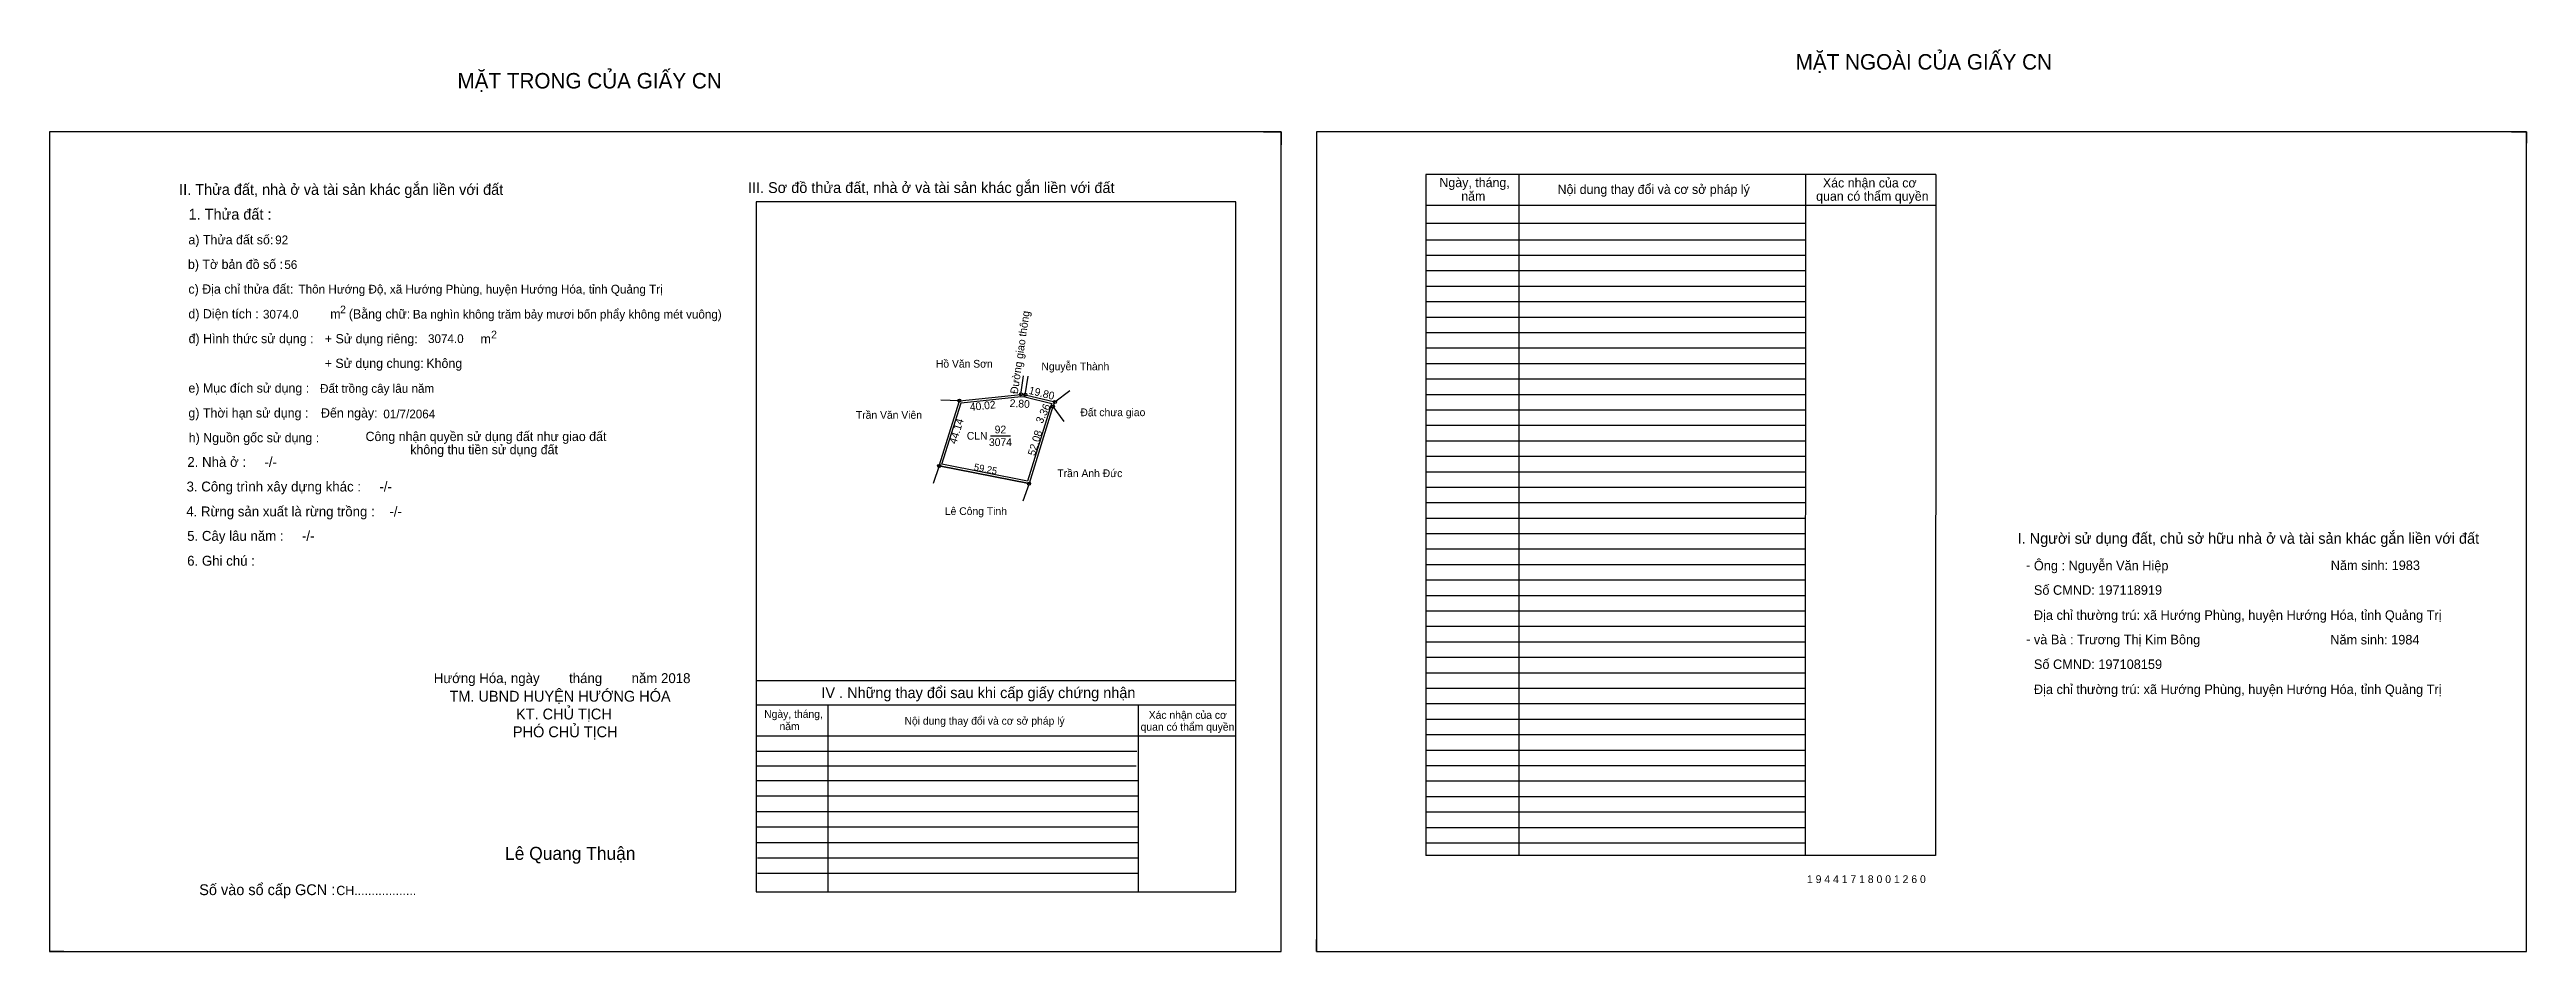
# Model space of a CAD drawing. Extents: x 532055 to 535562, y 1848295 to 1848879.
# Drawn here: x 533961 to 535562, y 1848295 to 1848879 of the extents above.
import ezdxf

# ---------------------------------------------------------------- set-up
doc = ezdxf.new("R2010")
doc.units = 0
for name, color, linetype in [('Default', 7, 'Continuous'), ('Level 10', 7, 'Continuous'), ('Level 11', 7, 'Continuous'), ('Level 13', 7, 'Continuous'), ('Level 27', 7, 'Continuous'), ('Level 36', 7, 'Continuous'), ('Level 49', 7, 'Continuous'), ('Level 5', 7, 'Continuous'), ('Level 55', 7, 'Continuous'), ('Level 6', 7, 'Continuous'), ('Level 60', 7, 'Continuous'), ('Level 7', 7, 'Continuous'), ('Level 8', 7, 'Continuous'), ('Level 9', 7, 'Continuous')]:
    doc.layers.add(name, color=color, linetype=linetype)

msp = doc.modelspace()

# ---------------------------------------------------------------- linework, layer by layer
at = {"layer": 'Level 10'}
for p, q in [((534745.4, 1848825.5), (534756.8, 1848825.5)), ((534756.8, 1848825.5), (534756.8, 1848817.1)), ((535552.2, 1848825.5), (535561.8, 1848825.5)), ((535561.8, 1848825.5), (535561.8, 1848818.1)), ((534535.7, 1848609.4), (534593.8, 1848598)), ((533960.6, 1848303.3), (533960.6, 1848295.5)), ((534779.6, 1848295.5), (534779.6, 1848303.3)), ((533969.8, 1848295.5), (533960.6, 1848295.5)), ((534779.6, 1848295.5), (534786.6, 1848295.5))]:
    msp.add_line(p, q, dxfattribs=at)
for points in [[(533960.6, 1848295.5), (534756.8, 1848295.5), (534756.8, 1848825.5), (533960.6, 1848825.5)], [(534779.6, 1848295.5), (535561.8, 1848295.5), (535561.8, 1848825.5), (534779.6, 1848825.5)], [(534535.7, 1848609.4), (534548.8, 1848651.6), (534588.6, 1848655.7), (534591.4, 1848655.5), (534610.6, 1848650.8), (534609.2, 1848647.8), (534593.8, 1848598)], [(534537.5, 1848610.5), (534549.9, 1848650.3), (534588.6, 1848654.3), (534591.2, 1848654.1), (534608.6, 1848649.9), (534607.9, 1848648.3), (534592.9, 1848599.6)]]:
    msp.add_lwpolyline(points, close=True, dxfattribs=at)
at = {"layer": 'Level 11'}
for centre in [(534548.8, 1848651.6), (534588.6, 1848655.7), (534591.4, 1848655.5), (534610.6, 1848650.8), (534609.2, 1848647.8), (534535.7, 1848609.4), (534535.7, 1848609.4), (534593.8, 1848598)]:
    msp.add_circle(centre, 1, dxfattribs=at)
at = {"layer": 'Level 27'}
for p, q in [((534588.6, 1848655.7), (534590.3, 1848667.6)), ((534591.4, 1848655.5), (534593.3, 1848667.4)), ((534548.8, 1848651.6), (534536.8, 1848651.9)), ((534610.6, 1848650.8), (534620.2, 1848658.1)), ((534609.2, 1848647.8), (534616.4, 1848638.2)), ((534535.7, 1848609.4), (534531.8, 1848598.1)), ((534593.8, 1848598), (534589.9, 1848586.7))]:
    msp.add_line(p, q, dxfattribs=at)
at = {"layer": 'Level 7'}
for p, q in [((535095.6, 1848755.5), (534850.4, 1848755.5)), ((535095.6, 1848745.5), (534850.4, 1848745.5)), ((535095.6, 1848735.5), (534850.4, 1848735.5)), ((535095.6, 1848725.5), (534850.4, 1848725.5)), ((535095.6, 1848715.5), (534850.4, 1848715.5)), ((535095.6, 1848705.5), (534850.4, 1848705.5)), ((535095.6, 1848695.5), (534850.4, 1848695.5)), ((535095.6, 1848685.5), (534850.4, 1848685.5)), ((535095.6, 1848675.5), (534850.4, 1848675.5)), ((535095.6, 1848665.5), (534850.4, 1848665.5)), ((535095.6, 1848655.5), (534850.4, 1848655.5)), ((535095.6, 1848645.5), (534850.4, 1848645.5)), ((535095.6, 1848635.5), (534850.4, 1848635.5)), ((535095.6, 1848625.5), (534850.4, 1848625.5)), ((535095.6, 1848615.5), (534850.4, 1848615.5)), ((535095.6, 1848605.5), (534850.4, 1848605.5)), ((535095.6, 1848595.5), (534850.4, 1848595.5)), ((535095.6, 1848585.5), (534850.4, 1848585.5)), ((535095.6, 1848575.5), (534850.4, 1848575.5)), ((535095.6, 1848565.5), (534850.4, 1848565.5)), ((535095.6, 1848555.5), (534850.4, 1848555.5)), ((535095.6, 1848545.5), (534850.4, 1848545.5)), ((535095.6, 1848535.5), (534850.4, 1848535.5)), ((535095.6, 1848525.5), (534850.4, 1848525.5)), ((535095.6, 1848515.5), (534850.4, 1848515.5)), ((535095.6, 1848505.5), (534850.4, 1848505.5)), ((535095.6, 1848495.5), (534850.4, 1848495.5)), ((535095.6, 1848485.5), (534850.4, 1848485.5)), ((535095.6, 1848475.5), (534850.4, 1848475.5)), ((535095.6, 1848465.5), (534850.4, 1848465.5)), ((535095.6, 1848455.5), (534850.4, 1848455.5)), ((535095.6, 1848445.5), (534850.4, 1848445.5)), ((535095.6, 1848435.5), (534850.4, 1848435.5)), ((535095.6, 1848425.5), (534850.4, 1848425.5)), ((534663.5, 1848424.8), (534417.4, 1848424.8)), ((534663.1, 1848415.3), (534417.4, 1848415.3)), ((535095.6, 1848415.5), (534850.4, 1848415.5)), ((534664.4, 1848405.8), (534417.4, 1848405.8)), ((534664.4, 1848395.8), (534417.4, 1848395.8)), ((535095.6, 1848405.5), (534850.4, 1848405.5)), ((535095.6, 1848395.5), (534850.4, 1848395.5)), ((534664.4, 1848385.8), (534417.4, 1848385.8)), ((535095.6, 1848385.5), (534850.4, 1848385.5)), ((534664.4, 1848375.8), (534417.4, 1848375.8)), ((534664.4, 1848365.8), (534417.4, 1848365.8)), ((535095.6, 1848375.5), (534850.4, 1848375.5)), ((535095.6, 1848365.5), (534850.4, 1848365.5)), ((534664.4, 1848355.8), (534418.2, 1848355.8)), ((534664.4, 1848345.8), (534418.2, 1848345.8))]:
    msp.add_line(p, q, dxfattribs=at)
at = {"layer": 'Level 8'}
for p, q in [((535180, 1848797.9), (534850.4, 1848797.9)), ((534850.4, 1848797.9), (534850.4, 1848357.5)), ((534910.4, 1848797.9), (534910.4, 1848357.5)), ((535095.7, 1848797.7), (535095.6, 1848357.5)), ((535180, 1848797.9), (535179.8, 1848357.5)), ((534727.4, 1848780.1), (534417.4, 1848780.1)), ((534417.4, 1848780.1), (534417.4, 1848334.1)), ((534727.4, 1848334.1), (534727.4, 1848780.1)), ((535180, 1848777.9), (534850.4, 1848777.9)), ((535095.6, 1848766.2), (534850.4, 1848766.2)), ((534727.4, 1848470.5), (534417.4, 1848470.5)), ((534727.4, 1848454.7), (534417.4, 1848454.7)), ((534463.7, 1848454.7), (534463.7, 1848334.1)), ((534664.4, 1848454.7), (534664.4, 1848334.1)), ((534727.4, 1848434.7), (534417.4, 1848434.7)), ((535179.8, 1848357.5), (534850.4, 1848357.5)), ((534417.4, 1848334.1), (534727.4, 1848334.1))]:
    msp.add_line(p, q, dxfattribs=at)
at = {"layer": 'Level 9'}
msp.add_line((534568.8, 1848628.9), (534581.8, 1848628.9), dxfattribs=at)

# ---------------------------------------------------------------- texts
at = {"layer": 'Default'}
for s, p in [('e) Mục đích sử dụng :', (534050.4, 1848656.8)), ('g) Thời hạn sử dụng :', (534050.4, 1848640.7)), ('Đến ngày:', (534136.1, 1848640.7)), ('h) Nguồn gốc sử dụng :', (534050.6, 1848624.7)), ('Công nhận quyền sử dụng đất như giao đất', (534164.9, 1848625.5)), ('không thu tiền sử dụng đất', (534193.8, 1848617))]:
    msp.add_text(s, height=6, dxfattribs=at).set_placement(p)
at = {"layer": 'Level 13'}
for s, p in [('92', (534571.6, 1848630.5)), ('CLN', (534553.6, 1848626.4)), ('3074', (534567.9, 1848622.3))]:
    msp.add_text(s, height=5, dxfattribs=at).set_placement(p)
at = {"layer": 'Level 36'}
msp.add_text('.', height=6, dxfattribs=at).set_placement((534632.2, 1848641.1))
at = {"layer": 'Level 49'}
for s, height, rotation, p in [('40.02', 5, 5.9228, (534555.8, 1848645)), ('2.80', 5, 356.9335, (534581.2, 1848647.6)), ('19.80', 5, 346.2094, (534593.3, 1848656.1)), ('3.36', 5, 64.9625, (534602.4, 1848636.4)), ('44.14', 5, 72.694, (534546.7, 1848623.2)), ('52.08', 5, 72.8002, (534597.6, 1848615.6)), ('59.25', 4.5, 348.9176, (534557.9, 1848606.7))]:
    msp.add_text(s, height=height, rotation=rotation, dxfattribs=at).set_placement(p)
at = {"layer": 'Level 5'}
msp.add_text('Đường giao thông', height=5, rotation=81.738, dxfattribs=at).set_placement((534586.5, 1848655.7))
at = {"layer": 'Level 55'}
for s, height, p in [('7', 0.8, (534548.5, 1848651.6)), ('91', 0.22, (534548.7, 1848651.3)), ('0', 0.22, (534548.7, 1848651.3)), ('91', 0.22, (534548.7, 1848651.3)), ('0', 0.22, (534548.7, 1848651.3)), ('1', 0.8, (534588.4, 1848655.7)), ('0', 0.22, (534588.5, 1848655.5)), ('0', 0.22, (534588.5, 1848655.5)), ('0', 0.22, (534588.5, 1848655.5)), ('2', 0.8, (534591.1, 1848655.5)), ('0', 0.22, (534591.3, 1848655.3)), ('0', 0.22, (534591.3, 1848655.3)), ('3', 0.8, (534610.4, 1848650.8)), ('0', 0.22, (534610.6, 1848650.6)), ('0', 0.22, (534610.6, 1848650.6)), ('4', 0.8, (534608.9, 1848647.8)), ('255', 0.22, (534609, 1848647.6)), ('0', 0.22, (534609.1, 1848647.6)), ('6', 0.8, (534535.4, 1848609.4)), ('91', 0.22, (534535.5, 1848609.2)), ('105', 0.22, (534535.4, 1848609.2)), ('91', 0.22, (534535.5, 1848609.2)), ('5', 0.8, (534593.6, 1848598)), ('255', 0.22, (534593.6, 1848597.8)), ('105', 0.22, (534593.6, 1848597.8))]:
    msp.add_text(s, height=height, dxfattribs=at).set_placement(p)
at = {"layer": 'Level 6'}
for s, height, p in [('92', 5.63, (534106.5, 1848752.8)), ('56', 5.63, (534112.4, 1848736.8)), ('Thôn Hướng Độ, xã Hướng Phùng, huyện Hướng Hóa, tỉnh Quảng Trị', 5.64, (534121.6, 1848720.9)), ('3074.0', 5.63, (534098.6, 1848704.7)), ('Ba nghìn không trăm bảy mươi bốn phẩy không mét vuông)', 5.632, (534195.5, 1848704.7)), ('3074.0', 5.63, (534205.3, 1848688.9)), ('Đất trồng cây lâu năm', 5.64, (534135.5, 1848656.7)), ('01/7/2064', 5.64, (534176.4, 1848640.2)), ('Ông : Nguyễn Văn Hiệp', 6.16, (535243.4, 1848541.9)), ('Năm sinh: 1983', 6.16, (535435.3, 1848542.1)), ('Số CMND: 197118919', 6.16, (535243.4, 1848526.1)), ('Địa chỉ thường trú: xã Hướng Phùng, huyện Hướng Hóa, tỉnh Quảng Trị', 6.16, (535243.4, 1848509.9)), ('và Bà : Trương Thị Kim Bông', 6.16, (535243.4, 1848494.1)), ('Năm sinh: 1984', 6.16, (535435, 1848494)), ('Số CMND: 197108159', 6.16, (535243.4, 1848478.1)), ('Địa chỉ thường trú: xã Hướng Phùng, huyện Hướng Hóa, tỉnh Quảng Trị', 6.16, (535243.4, 1848461.9)), ('1 9 4 4 1 7 1 8 0 0 1 2 6 0', 5.04, (535096.7, 1848339.7))]:
    msp.add_text(s, height=height, dxfattribs=at).set_placement(p)
at = {"layer": 'Level 60'}
for s, p in [('Hồ Văn Sơn', (534533.6, 1848673)), ('Nguyễn Thành', (534601.8, 1848671.3)), ('Trần Văn Viên', (534481.9, 1848639.9)), ('Đất chưa giao', (534627, 1848641.6)), ('Trần Anh Đức', (534612.1, 1848602.2)), ('Lê Công Tinh', (534539.4, 1848577.7))]:
    msp.add_text(s, height=5, dxfattribs=at).set_placement(p)
at = {"layer": 'Level 7'}
for s, height, p in [('MẶT NGOÀI CỦA GIẤY CN', 10, (535089.4, 1848865.7)), ('MẶT TRONG CỦA GIẤY CN', 10, (534224.3, 1848853.5)), ('III. Sơ đồ thửa đất, nhà ở và tài sản khác gắn liền với đất', 7, (534412.1, 1848785.9)), ('Ngày, tháng,', 6, (534859.1, 1848789.7)), ('Xác nhận của cơ', 6, (535107, 1848789.5)), ('II. Thửa đất, nhà ở và tài sản khác gắn liền với đất', 7, (534044.4, 1848784.7)), ('năm', 6, (534873.2, 1848780.9)), ('Nội dung thay đổi và cơ sở pháp lý', 6, (534935.5, 1848785.3)), (' quan có thẩm quyền', 6, (535100.4, 1848780.9)), ('1. Thửa đất :', 7, (534050.5, 1848768.7)), ('a) Thửa đất số:', 6, (534050.4, 1848752.7)), ('b) Tờ bản đồ số :', 6, (534050.1, 1848736.8)), ('c) Địa chỉ thửa đất:', 6, (534050.4, 1848720.8)), ('d) Diện tích :', 6, (534050.4, 1848704.8)), ('m', 6, (534142.1, 1848704.7)), ('2', 5, (534148.5, 1848708.1)), ('(Bằng chữ:', 6, (534154.1, 1848704.7)), ('đ) Hình thức sử dụng :', 6, (534050.5, 1848688.8)), ('+ Sử dụng riêng:', 6, (534138.6, 1848688.7)), ('m', 6, (534239.2, 1848688.6)), ('2', 5, (534246.1, 1848691.9)), ('+ Sử dụng chung:', 6, (534138.5, 1848672.8)), ('Không', 6, (534204.2, 1848672.8)), ('2. Nhà ở :     -/-', 6.4, (534049.7, 1848608.8)), ('3. Công trình xây dựng khác :     -/-', 6.4, (534049.2, 1848592.9)), ('4. Rừng sản xuất là rừng trồng :    -/-', 6.4, (534049, 1848576.8)), ('5. Cây lâu năm :     -/-', 6.4, (534049.6, 1848561)), ('I. Người sử dụng đất, chủ sở hữu nhà ở và tài sản khác gắn liền với đất', 7, (535232.9, 1848559.1)), ('6. Ghi chú :', 6.4, (534049.6, 1848544.9)), ('-', 6.4, (535238.3, 1848542.1)), ('-', 6.4, (535238.4, 1848494.3)), ('Hướng Hóa, ngày        tháng        năm 2018', 6.4, (534209, 1848469)), ('TM. UBND HUYỆN HƯỚNG HÓA', 7, (534219.2, 1848457)), ('IV . Những thay đổi sau khi cấp giấy chứng nhận', 7, (534459.6, 1848459.3)), ('PHÓ CHỦ TỊCH', 7, (534260.2, 1848434)), ('KT. CHỦ TỊCH', 7, (534262.2, 1848445.5)), ('Ngày, tháng,', 5, (534422.6, 1848446.5)), ('năm', 5, (534432.5, 1848438.6)), ('Nội dung thay đổi và cơ sở pháp lý', 5, (534513.3, 1848442.1)), (' quan có thẩm quyền', 5, (534664.1, 1848438.2)), ('Xác nhận của cơ', 5, (534671.2, 1848445.9)), ('Lê Quang Thuận', 8.4, (534255.1, 1848354.7)), ('Số vào sổ cấp GCN :', 7, (534057.4, 1848331.9)), ('CH..................', 6, (534146, 1848331.9))]:
    msp.add_text(s, height=height, dxfattribs=at).set_placement(p)

doc.saveas('drawing.dxf')
